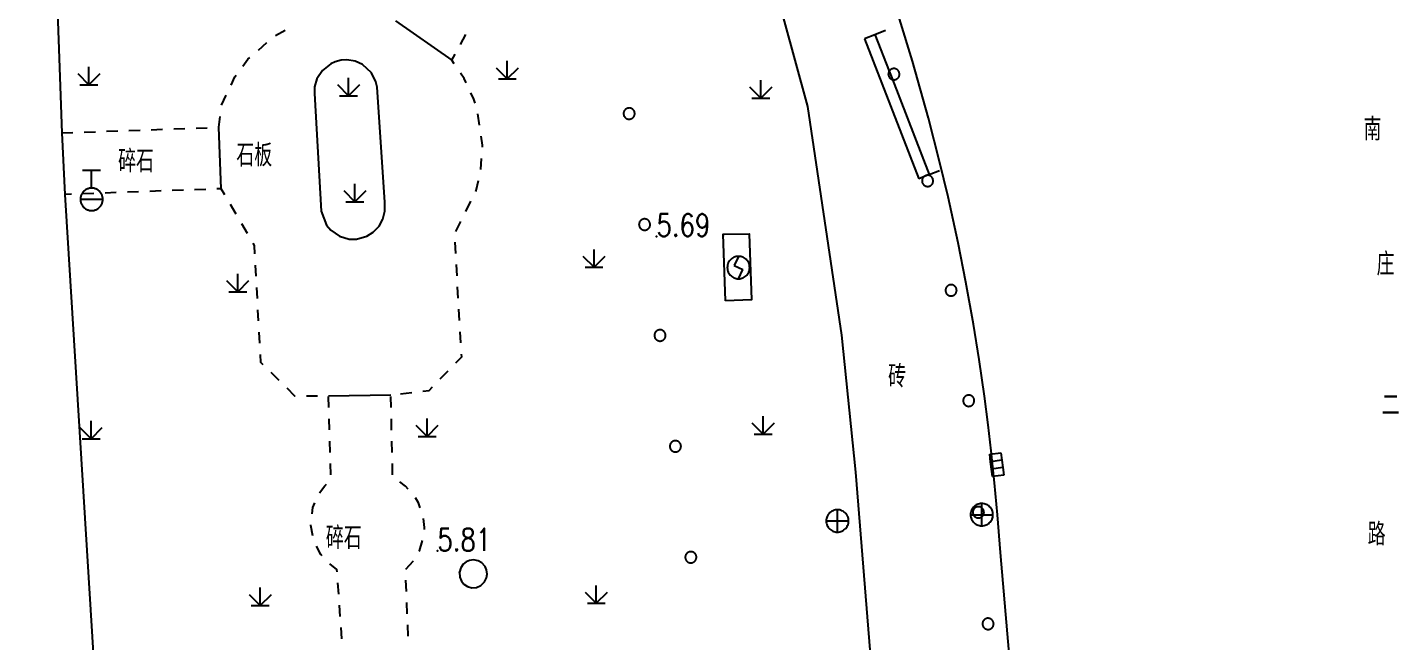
# Model space of a CAD drawing. Extents: x 500064 to 501389, y 2542464 to 2545400.
# Drawn here: x 501042.1 to 501103.3, y 2542576.2 to 2542603.7 of the extents above; entities that cross this region are included whole.
import ezdxf

# ---------------------------------------------------------------- set-up
doc = ezdxf.new("R2010")
doc.units = 0
doc.header["$LTSCALE"] = 0.5
doc.linetypes.add('CENTER', pattern=[50.8, 31.75, -6.35, 6.35, -6.35])
doc.layers.add('地形图', color=8, linetype='CONTINUOUS')
doc.styles.add('HZ', font='romans.shx', dxfattribs={"width": 0.8, "bigfont": 'hztxt.shx'})

msp = doc.modelspace()

# ---------------------------------------------------------------- linework, layer by layer
at = {"layer": '地形图'}
for points in [[(501085.175, 2542533.591), (501083.992, 2542541.744), (501082.96, 2542550.195), (501081.819, 2542558.298), (501080.177, 2542569.794), (501079.058, 2542583.807), (501078.426, 2542589.933), (501076.909, 2542600.133), (501075.818, 2542604.109), (501072.786, 2542610.312), (501068.854, 2542616.307), (501067.394, 2542618.406), (501065.324, 2542620.828), (501062.294, 2542623.654), (501059.408, 2542626.111), (501057.667, 2542627.468), (501055.241, 2542629.261), (501052.057, 2542631.279), (501051.606, 2542630.457), (501049.918, 2542631.296), (501050.376, 2542632.146), (501048.473, 2542633.148), (501046.086, 2542634.138), (501041.85, 2542635.743)], [(501049.918, 2542631.296), (501046.989, 2542628.418), (501042.56, 2542628.458), (501043.607, 2542598.958), (501043.748, 2542596.208), (501046.353, 2542554.055)], [(501058.498, 2542603.958), (501061.017, 2542602.208)], [(501085.894, 2542575.729), (501085.503, 2542580.22), (501085.375, 2542581.906), (501085.245, 2542583.339), (501085.095, 2542584.762), (501084.959, 2542585.915), (501084.791, 2542587.204), (501084.553, 2542588.845), (501084.3, 2542590.411), (501083.962, 2542592.294), (501083.614, 2542594.055), (501083.166, 2542596.109), (501082.793, 2542597.68), (501082.298, 2542599.609), (501081.581, 2542602.166), (501081.001, 2542604.048)], [(501053.146, 2542603.301), (501053.581, 2542603.547)], [(501061.403, 2542602.909), (501061.644, 2542603.347)], [(501079.438, 2542603.175), (501079.904, 2542603.355), (501080.37, 2542603.536)], [(501079.904, 2542603.355), (501080.54, 2542601.713), (501080.685, 2542601.338), (501082.326, 2542597.102)], [(501052.381, 2542602.657), (501052.754, 2542602.99)], [(501079.442, 2542603.156), (501081.864, 2542596.903)], [(501051.692, 2542601.939), (501051.915, 2542602.241), (501052.008, 2542602.324)], [(501056.761, 2542594.213), (501057.228, 2542594.346), (501057.504, 2542594.519), (501057.768, 2542594.794), (501057.942, 2542595.11), (501058.032, 2542595.464), (501058.03, 2542595.868), (501057.687, 2542601.002), (501057.632, 2542601.23), (501057.426, 2542601.64), (501057.025, 2542602.009), (501056.709, 2542602.153), (501056.325, 2542602.217), (501056.079, 2542602.202), (501055.812, 2542602.135), (501055.615, 2542602.047), (501055.238, 2542601.749), (501054.997, 2542601.376), (501054.893, 2542601.018), (501054.89, 2542600.714), (501055.189, 2542595.458), (501055.423, 2542594.837), (501055.614, 2542594.609), (501056.003, 2542594.34), (501056.442, 2542594.215), (501056.761, 2542594.213)], [(501061.128, 2542602.043), (501061.017, 2542602.208), (501061.162, 2542602.471)], [(501063.494, 2542601.368), (501063.494, 2542602.168)], [(501044.32, 2542601.602), (501044.82, 2542601.102)], [(501044.82, 2542601.102), (501044.82, 2542601.902)], [(501044.82, 2542601.102), (501045.32, 2542601.602)], [(501051.163, 2542601.095), (501051.332, 2542601.453), (501051.394, 2542601.537)], [(501056.407, 2542600.615), (501056.407, 2542601.415)], [(501061.655, 2542601.196), (501061.564, 2542601.391), (501061.406, 2542601.628)], [(501062.994, 2542601.868), (501063.494, 2542601.368)], [(501063.494, 2542601.368), (501063.994, 2542601.868)], [(501080.754, 2542601.329), (501080.77, 2542601.33), (501080.785, 2542601.331), (501080.801, 2542601.334), (501080.816, 2542601.337), (501080.831, 2542601.342), (501080.846, 2542601.347), (501080.86, 2542601.354), (501080.874, 2542601.361), (501080.887, 2542601.369), (501080.9, 2542601.378), (501080.913, 2542601.388), (501080.924, 2542601.398), (501080.935, 2542601.41), (501080.946, 2542601.422), (501080.955, 2542601.434), (501080.964, 2542601.447), (501080.972, 2542601.461), (501080.979, 2542601.475), (501080.985, 2542601.489), (501080.99, 2542601.504), (501080.994, 2542601.519), (501080.997, 2542601.535), (501081, 2542601.55), (501081.001, 2542601.566), (501081.001, 2542601.582), (501081.001, 2542601.597), (501080.999, 2542601.613), (501080.996, 2542601.628), (501080.993, 2542601.644), (501080.988, 2542601.659), (501080.983, 2542601.673), (501080.976, 2542601.688), (501080.969, 2542601.702), (501080.961, 2542601.715), (501080.952, 2542601.728), (501080.942, 2542601.74), (501080.932, 2542601.752), (501080.92, 2542601.763), (501080.908, 2542601.773), (501080.896, 2542601.783), (501080.883, 2542601.791), (501080.869, 2542601.799), (501080.855, 2542601.806), (501080.841, 2542601.812), (501080.826, 2542601.817), (501080.811, 2542601.822), (501080.795, 2542601.825), (501080.78, 2542601.827), (501080.764, 2542601.829), (501080.748, 2542601.829), (501080.733, 2542601.828), (501080.717, 2542601.826), (501080.702, 2542601.824), (501080.686, 2542601.82), (501080.671, 2542601.816), (501080.657, 2542601.81), (501080.642, 2542601.804), (501080.628, 2542601.797), (501080.615, 2542601.788), (501080.602, 2542601.779), (501080.59, 2542601.77), (501080.578, 2542601.759), (501080.567, 2542601.748), (501080.557, 2542601.736), (501080.547, 2542601.724), (501080.54, 2542601.713), (501080.539, 2542601.71), (501080.531, 2542601.697), (501080.524, 2542601.683), (501080.518, 2542601.668), (501080.513, 2542601.653), (501080.508, 2542601.638), (501080.505, 2542601.623), (501080.503, 2542601.608), (501080.502, 2542601.592), (501080.501, 2542601.576), (501080.502, 2542601.56), (501080.504, 2542601.545), (501080.506, 2542601.529), (501080.51, 2542601.514), (501080.514, 2542601.499), (501080.52, 2542601.484), (501080.526, 2542601.47), (501080.533, 2542601.456), (501080.542, 2542601.443), (501080.551, 2542601.43), (501080.56, 2542601.417), (501080.571, 2542601.406), (501080.582, 2542601.395), (501080.594, 2542601.384), (501080.606, 2542601.375), (501080.62, 2542601.366), (501080.633, 2542601.359), (501080.647, 2542601.351), (501080.662, 2542601.345), (501080.677, 2542601.34), (501080.685, 2542601.338), (501080.692, 2542601.336), (501080.707, 2542601.333), (501080.723, 2542601.33), (501080.738, 2542601.329), (501080.754, 2542601.329)], [(501044.42, 2542601.102), (501044.82, 2542601.102), (501045.22, 2542601.102)], [(501055.907, 2542601.115), (501056.407, 2542600.615)], [(501056.407, 2542600.615), (501056.907, 2542601.115)], [(501063.094, 2542601.368), (501063.494, 2542601.368), (501063.894, 2542601.368)], [(501074.312, 2542601.007), (501074.812, 2542600.507)], [(501074.812, 2542600.507), (501074.812, 2542601.307)], [(501074.812, 2542600.507), (501075.312, 2542601.007)], [(501050.739, 2542600.189), (501050.74, 2542600.2), (501050.949, 2542600.643)], [(501056.007, 2542600.615), (501056.407, 2542600.615), (501056.807, 2542600.615)], [(501062.053, 2542600.282), (501061.994, 2542600.461), (501061.865, 2542600.742)], [(501074.412, 2542600.507), (501074.812, 2542600.507), (501075.212, 2542600.507)], [(501050.603, 2542599.207), (501050.613, 2542599.207), (501050.675, 2542599.693)], [(501062.254, 2542599.307), (501062.18, 2542599.802)], [(501068.937, 2542599.569), (501068.952, 2542599.569), (501068.968, 2542599.571), (501068.983, 2542599.574), (501068.999, 2542599.577), (501069.014, 2542599.582), (501069.028, 2542599.587), (501069.043, 2542599.594), (501069.057, 2542599.601), (501069.07, 2542599.609), (501069.083, 2542599.618), (501069.095, 2542599.628), (501069.107, 2542599.638), (501069.118, 2542599.65), (501069.128, 2542599.662), (501069.138, 2542599.674), (501069.146, 2542599.687), (501069.154, 2542599.701), (501069.161, 2542599.715), (501069.167, 2542599.729), (501069.172, 2542599.744), (501069.176, 2542599.759), (501069.18, 2542599.775), (501069.182, 2542599.79), (501069.183, 2542599.806), (501069.183, 2542599.822), (501069.183, 2542599.837), (501069.181, 2542599.853), (501069.178, 2542599.868), (501069.175, 2542599.884), (501069.17, 2542599.899), (501069.165, 2542599.914), (501069.158, 2542599.928), (501069.151, 2542599.942), (501069.143, 2542599.955), (501069.134, 2542599.968), (501069.124, 2542599.98), (501069.114, 2542599.992), (501069.102, 2542600.003), (501069.09, 2542600.013), (501069.078, 2542600.023), (501069.065, 2542600.031), (501069.051, 2542600.039), (501069.037, 2542600.046), (501069.023, 2542600.052), (501069.008, 2542600.057), (501068.993, 2542600.061), (501068.977, 2542600.065), (501068.962, 2542600.067), (501068.946, 2542600.068), (501068.93, 2542600.069), (501068.915, 2542600.068), (501068.899, 2542600.066), (501068.884, 2542600.064), (501068.868, 2542600.06), (501068.853, 2542600.055), (501068.839, 2542600.05), (501068.824, 2542600.043), (501068.81, 2542600.036), (501068.797, 2542600.028), (501068.784, 2542600.019), (501068.772, 2542600.009), (501068.76, 2542599.999), (501068.749, 2542599.987), (501068.739, 2542599.976), (501068.729, 2542599.963), (501068.721, 2542599.95), (501068.713, 2542599.936), (501068.706, 2542599.922), (501068.7, 2542599.908), (501068.695, 2542599.893), (501068.691, 2542599.878), (501068.687, 2542599.862), (501068.685, 2542599.847), (501068.684, 2542599.831), (501068.683, 2542599.815), (501068.684, 2542599.8), (501068.686, 2542599.784), (501068.689, 2542599.769), (501068.692, 2542599.753), (501068.697, 2542599.738), (501068.702, 2542599.724), (501068.709, 2542599.709), (501068.716, 2542599.695), (501068.724, 2542599.682), (501068.733, 2542599.669), (501068.743, 2542599.657), (501068.753, 2542599.645), (501068.765, 2542599.634), (501068.777, 2542599.624), (501068.789, 2542599.615), (501068.802, 2542599.606), (501068.816, 2542599.598), (501068.83, 2542599.591), (501068.844, 2542599.585), (501068.859, 2542599.58), (501068.874, 2542599.576), (501068.89, 2542599.572), (501068.905, 2542599.57), (501068.921, 2542599.569), (501068.937, 2542599.569)], [(501043.607, 2542598.958), (501044.107, 2542598.976)], [(501044.606, 2542598.994), (501045.106, 2542599.011)], [(501045.606, 2542599.029), (501046.105, 2542599.047)], [(501046.605, 2542599.065), (501047.105, 2542599.082)], [(501047.604, 2542599.1), (501048.104, 2542599.118)], [(501048.604, 2542599.136), (501049.104, 2542599.153)], [(501049.603, 2542599.171), (501050.103, 2542599.189)], [(501050.728, 2542596.458), (501050.613, 2542599.207)], [(501062.38, 2542598.317), (501062.386, 2542598.407), (501062.327, 2542598.813)], [(501062.313, 2542597.319), (501062.346, 2542597.818)], [(501044.539, 2542597.291), (501044.939, 2542597.291), (501045.339, 2542597.291)], [(501044.939, 2542596.491), (501044.939, 2542597.291)], [(501081.86, 2542596.922), (501082.112, 2542597.019), (501082.225, 2542597.063), (501082.326, 2542597.102), (501082.792, 2542597.283)], [(501056.691, 2542595.88), (501056.691, 2542596.68)], [(501062.089, 2542596.347), (501062.11, 2542596.39), (501062.212, 2542596.828)], [(501082.261, 2542596.565), (501082.277, 2542596.566), (501082.293, 2542596.568), (501082.308, 2542596.571), (501082.323, 2542596.575), (501082.338, 2542596.579), (501082.353, 2542596.585), (501082.367, 2542596.592), (501082.381, 2542596.599), (501082.394, 2542596.607), (501082.407, 2542596.616), (501082.419, 2542596.626), (501082.431, 2542596.637), (501082.442, 2542596.648), (501082.452, 2542596.66), (501082.461, 2542596.673), (501082.47, 2542596.686), (501082.477, 2542596.7), (501082.484, 2542596.714), (501082.49, 2542596.729), (501082.495, 2542596.743), (501082.499, 2542596.759), (501082.502, 2542596.774), (501082.504, 2542596.79), (501082.505, 2542596.805), (501082.506, 2542596.821), (501082.505, 2542596.837), (501082.503, 2542596.852), (501082.5, 2542596.868), (501082.496, 2542596.883), (501082.492, 2542596.898), (501082.486, 2542596.913), (501082.479, 2542596.927), (501082.472, 2542596.941), (501082.464, 2542596.954), (501082.455, 2542596.967), (501082.445, 2542596.979), (501082.434, 2542596.991), (501082.423, 2542597.001), (501082.411, 2542597.011), (501082.398, 2542597.021), (501082.385, 2542597.029), (501082.371, 2542597.037), (501082.357, 2542597.044), (501082.342, 2542597.05), (501082.328, 2542597.055), (501082.312, 2542597.059), (501082.297, 2542597.062), (501082.281, 2542597.064), (501082.266, 2542597.065), (501082.25, 2542597.065), (501082.234, 2542597.064), (501082.225, 2542597.063), (501082.219, 2542597.063), (501082.203, 2542597.06), (501082.188, 2542597.056), (501082.173, 2542597.051), (501082.158, 2542597.046), (501082.144, 2542597.039), (501082.13, 2542597.032), (501082.117, 2542597.023), (501082.112, 2542597.019), (501082.104, 2542597.014), (501082.092, 2542597.004), (501082.08, 2542596.994), (501082.07, 2542596.982), (501082.059, 2542596.97), (501082.05, 2542596.958), (501082.042, 2542596.944), (501082.034, 2542596.931), (501082.027, 2542596.917), (501082.021, 2542596.902), (501082.016, 2542596.887), (501082.012, 2542596.872), (501082.009, 2542596.857), (501082.007, 2542596.841), (501082.006, 2542596.825), (501082.006, 2542596.81), (501082.007, 2542596.794), (501082.008, 2542596.778), (501082.011, 2542596.763), (501082.015, 2542596.748), (501082.02, 2542596.733), (501082.025, 2542596.718), (501082.032, 2542596.704), (501082.039, 2542596.69), (501082.048, 2542596.677), (501082.057, 2542596.664), (501082.067, 2542596.652), (501082.077, 2542596.64), (501082.089, 2542596.629), (501082.101, 2542596.619), (501082.113, 2542596.61), (501082.126, 2542596.601), (501082.14, 2542596.594), (501082.154, 2542596.587), (501082.169, 2542596.581), (501082.184, 2542596.576), (501082.199, 2542596.572), (501082.214, 2542596.569), (501082.23, 2542596.567), (501082.246, 2542596.565), (501082.261, 2542596.565)], [(501044.038, 2542596.219), (501043.748, 2542596.208)], [(501044.939, 2542595.491), (501044.97, 2542595.492), (501045.001, 2542595.495), (501045.032, 2542595.499), (501045.063, 2542595.506), (501045.093, 2542595.515), (501045.123, 2542595.526), (501045.151, 2542595.538), (501045.179, 2542595.552), (501045.206, 2542595.568), (501045.232, 2542595.586), (501045.257, 2542595.605), (501045.281, 2542595.626), (501045.303, 2542595.648), (501045.324, 2542595.672), (501045.343, 2542595.697), (501045.361, 2542595.723), (501045.377, 2542595.75), (501045.391, 2542595.778), (501045.403, 2542595.807), (501045.414, 2542595.836), (501045.423, 2542595.866), (501045.43, 2542595.897), (501045.435, 2542595.928), (501045.438, 2542595.959), (501045.439, 2542595.991), (501045.438, 2542596.022), (501045.435, 2542596.053), (501045.43, 2542596.084), (501045.423, 2542596.115), (501045.414, 2542596.145), (501045.403, 2542596.175), (501045.391, 2542596.203), (501045.377, 2542596.231), (501045.361, 2542596.258), (501045.343, 2542596.284), (501045.324, 2542596.309), (501045.303, 2542596.333), (501045.281, 2542596.355), (501045.257, 2542596.376), (501045.232, 2542596.395), (501045.206, 2542596.413), (501045.179, 2542596.429), (501045.151, 2542596.443), (501045.123, 2542596.455), (501045.093, 2542596.466), (501045.063, 2542596.475), (501045.032, 2542596.482), (501045.001, 2542596.487), (501044.97, 2542596.49), (501044.939, 2542596.491), (501044.907, 2542596.49), (501044.876, 2542596.487), (501044.845, 2542596.482), (501044.814, 2542596.475), (501044.784, 2542596.466), (501044.755, 2542596.455), (501044.726, 2542596.443), (501044.698, 2542596.429), (501044.671, 2542596.413), (501044.645, 2542596.395), (501044.62, 2542596.376), (501044.596, 2542596.355), (501044.574, 2542596.333), (501044.553, 2542596.309), (501044.534, 2542596.284), (501044.516, 2542596.258), (501044.5, 2542596.231), (501044.486, 2542596.203), (501044.474, 2542596.175), (501044.463, 2542596.145), (501044.454, 2542596.115), (501044.447, 2542596.084), (501044.442, 2542596.053), (501044.44, 2542596.022), (501044.439, 2542595.991), (501044.44, 2542595.959), (501044.442, 2542595.928), (501044.447, 2542595.897), (501044.454, 2542595.866), (501044.463, 2542595.836), (501044.474, 2542595.807), (501044.486, 2542595.778), (501044.5, 2542595.75), (501044.516, 2542595.723), (501044.534, 2542595.697), (501044.553, 2542595.672), (501044.574, 2542595.648), (501044.596, 2542595.626), (501044.62, 2542595.605), (501044.645, 2542595.586), (501044.671, 2542595.568), (501044.698, 2542595.552), (501044.726, 2542595.538), (501044.755, 2542595.526), (501044.784, 2542595.515), (501044.814, 2542595.506), (501044.845, 2542595.499), (501044.876, 2542595.495), (501044.907, 2542595.492), (501044.939, 2542595.491)], [(501044.439, 2542595.991), (501045.439, 2542595.991)], [(501045.038, 2542596.255), (501044.538, 2542596.237)], [(501046.037, 2542596.291), (501045.537, 2542596.273)], [(501047.036, 2542596.327), (501046.537, 2542596.309)], [(501048.036, 2542596.363), (501047.536, 2542596.345)], [(501049.035, 2542596.398), (501048.535, 2542596.38)], [(501050.034, 2542596.434), (501049.535, 2542596.416)], [(501050.884, 2542596.194), (501050.728, 2542596.458), (501050.534, 2542596.452)], [(501056.191, 2542596.38), (501056.691, 2542595.88)], [(501056.691, 2542595.88), (501057.191, 2542596.38)], [(501051.388, 2542595.331), (501051.136, 2542595.762)], [(501056.291, 2542595.88), (501056.691, 2542595.88), (501057.091, 2542595.88)], [(501061.639, 2542595.454), (501061.864, 2542595.901)], [(501051.893, 2542594.467), (501051.641, 2542594.899)], [(501061.19, 2542594.561), (501061.414, 2542595.007)], [(501069.625, 2542594.616), (501069.641, 2542594.617), (501069.656, 2542594.619), (501069.672, 2542594.621), (501069.687, 2542594.625), (501069.702, 2542594.629), (501069.717, 2542594.635), (501069.731, 2542594.641), (501069.745, 2542594.649), (501069.758, 2542594.657), (501069.771, 2542594.666), (501069.784, 2542594.676), (501069.795, 2542594.686), (501069.806, 2542594.697), (501069.816, 2542594.709), (501069.826, 2542594.722), (501069.835, 2542594.735), (501069.842, 2542594.749), (501069.849, 2542594.763), (501069.855, 2542594.777), (501069.861, 2542594.792), (501069.865, 2542594.807), (501069.868, 2542594.822), (501069.87, 2542594.838), (501069.872, 2542594.854), (501069.872, 2542594.869), (501069.871, 2542594.885), (501069.87, 2542594.901), (501069.867, 2542594.916), (501069.863, 2542594.931), (501069.859, 2542594.946), (501069.853, 2542594.961), (501069.847, 2542594.975), (501069.839, 2542594.989), (501069.831, 2542595.003), (501069.822, 2542595.016), (501069.813, 2542595.028), (501069.802, 2542595.04), (501069.791, 2542595.051), (501069.779, 2542595.061), (501069.766, 2542595.07), (501069.753, 2542595.079), (501069.74, 2542595.087), (501069.726, 2542595.094), (501069.711, 2542595.1), (501069.696, 2542595.105), (501069.681, 2542595.109), (501069.666, 2542595.112), (501069.65, 2542595.115), (501069.635, 2542595.116), (501069.619, 2542595.116), (501069.603, 2542595.116), (501069.587, 2542595.114), (501069.572, 2542595.111), (501069.557, 2542595.108), (501069.542, 2542595.103), (501069.527, 2542595.097), (501069.513, 2542595.091), (501069.499, 2542595.084), (501069.485, 2542595.076), (501069.472, 2542595.067), (501069.46, 2542595.057), (501069.448, 2542595.046), (501069.438, 2542595.035), (501069.427, 2542595.023), (501069.418, 2542595.011), (501069.409, 2542594.998), (501069.401, 2542594.984), (501069.394, 2542594.97), (501069.388, 2542594.955), (501069.383, 2542594.94), (501069.379, 2542594.925), (501069.376, 2542594.91), (501069.373, 2542594.894), (501069.372, 2542594.879), (501069.372, 2542594.863), (501069.373, 2542594.847), (501069.374, 2542594.832), (501069.377, 2542594.816), (501069.381, 2542594.801), (501069.385, 2542594.786), (501069.391, 2542594.771), (501069.397, 2542594.757), (501069.404, 2542594.743), (501069.412, 2542594.73), (501069.421, 2542594.717), (501069.431, 2542594.704), (501069.442, 2542594.693), (501069.453, 2542594.682), (501069.465, 2542594.672), (501069.477, 2542594.662), (501069.491, 2542594.653), (501069.504, 2542594.646), (501069.518, 2542594.639), (501069.533, 2542594.633), (501069.548, 2542594.628), (501069.563, 2542594.623), (501069.578, 2542594.62), (501069.594, 2542594.618), (501069.609, 2542594.617), (501069.625, 2542594.616)], [(501061.191, 2542593.575), (501061.161, 2542594.074)], [(501073.24, 2542591.465), (501073.136, 2542594.428), (501074.285, 2542594.452), (501074.39, 2542591.506), (501073.24, 2542591.465)], [(501052.229, 2542593.556), (501052.208, 2542593.928), (501052.146, 2542594.036)], [(501066.864, 2542593.456), (501067.364, 2542592.956)], [(501067.364, 2542592.956), (501067.364, 2542593.756)], [(501067.364, 2542592.956), (501067.864, 2542593.456)], [(501052.283, 2542592.557), (501052.256, 2542593.057)], [(501061.249, 2542592.577), (501061.22, 2542593.076)], [(501066.964, 2542592.956), (501067.364, 2542592.956), (501067.764, 2542592.956)], [(501073.814, 2542592.444), (501073.867, 2542592.447), (501073.918, 2542592.455), (501073.969, 2542592.469), (501074.018, 2542592.488), (501074.064, 2542592.511), (501074.108, 2542592.54), (501074.149, 2542592.573), (501074.186, 2542592.61), (501074.219, 2542592.651), (501074.247, 2542592.694), (501074.271, 2542592.741), (501074.29, 2542592.79), (501074.304, 2542592.841), (501074.312, 2542592.892), (501074.314, 2542592.944), (501074.312, 2542592.997), (501074.304, 2542593.048), (501074.29, 2542593.099), (501074.271, 2542593.148), (501074.247, 2542593.194), (501074.219, 2542593.238), (501074.186, 2542593.279), (501074.149, 2542593.316), (501074.108, 2542593.349), (501074.064, 2542593.377), (501074.018, 2542593.401), (501073.969, 2542593.42), (501073.918, 2542593.434), (501073.867, 2542593.442), (501073.814, 2542593.444), (501073.762, 2542593.442), (501073.711, 2542593.434), (501073.66, 2542593.42), (501073.611, 2542593.401), (501073.564, 2542593.377), (501073.521, 2542593.349), (501073.48, 2542593.316), (501073.443, 2542593.279), (501073.41, 2542593.238), (501073.381, 2542593.194), (501073.358, 2542593.148), (501073.339, 2542593.099), (501073.325, 2542593.048), (501073.317, 2542592.997), (501073.314, 2542592.944), (501073.317, 2542592.892), (501073.325, 2542592.841), (501073.339, 2542592.79), (501073.358, 2542592.741), (501073.381, 2542592.694), (501073.41, 2542592.651), (501073.443, 2542592.61), (501073.48, 2542592.573), (501073.521, 2542592.54), (501073.564, 2542592.511), (501073.611, 2542592.488), (501073.66, 2542592.469), (501073.711, 2542592.455), (501073.762, 2542592.447), (501073.814, 2542592.444)], [(501073.814, 2542593.444), (501073.623, 2542593.033)], [(501073.623, 2542593.033), (501074.006, 2542592.856)], [(501073.814, 2542592.444), (501074.006, 2542592.856)], [(501050.963, 2542592.366), (501051.463, 2542591.866)], [(501051.463, 2542591.866), (501051.463, 2542592.666)], [(501051.463, 2542591.866), (501051.963, 2542592.366)], [(501051.063, 2542591.866), (501051.463, 2542591.866), (501051.863, 2542591.866)], [(501052.337, 2542591.559), (501052.31, 2542592.058)], [(501061.307, 2542591.579), (501061.278, 2542592.078)], [(501083.309, 2542591.676), (501083.324, 2542591.677), (501083.34, 2542591.679), (501083.355, 2542591.682), (501083.371, 2542591.686), (501083.386, 2542591.69), (501083.4, 2542591.696), (501083.415, 2542591.702), (501083.428, 2542591.71), (501083.442, 2542591.718), (501083.455, 2542591.727), (501083.467, 2542591.737), (501083.478, 2542591.748), (501083.489, 2542591.759), (501083.499, 2542591.771), (501083.509, 2542591.784), (501083.517, 2542591.797), (501083.525, 2542591.811), (501083.532, 2542591.825), (501083.537, 2542591.839), (501083.542, 2542591.854), (501083.547, 2542591.869), (501083.55, 2542591.885), (501083.552, 2542591.9), (501083.553, 2542591.916), (501083.553, 2542591.932), (501083.552, 2542591.948), (501083.55, 2542591.963), (501083.547, 2542591.979), (501083.544, 2542591.994), (501083.539, 2542592.009), (501083.533, 2542592.023), (501083.527, 2542592.038), (501083.519, 2542592.052), (501083.511, 2542592.065), (501083.502, 2542592.078), (501083.492, 2542592.09), (501083.481, 2542592.101), (501083.47, 2542592.112), (501083.458, 2542592.122), (501083.445, 2542592.132), (501083.432, 2542592.14), (501083.419, 2542592.148), (501083.404, 2542592.155), (501083.39, 2542592.161), (501083.375, 2542592.166), (501083.36, 2542592.17), (501083.344, 2542592.173), (501083.329, 2542592.175), (501083.313, 2542592.176), (501083.297, 2542592.176), (501083.282, 2542592.175), (501083.266, 2542592.173), (501083.251, 2542592.171), (501083.235, 2542592.167), (501083.22, 2542592.162), (501083.206, 2542592.157), (501083.192, 2542592.15), (501083.178, 2542592.143), (501083.164, 2542592.134), (501083.152, 2542592.125), (501083.139, 2542592.115), (501083.128, 2542592.105), (501083.117, 2542592.093), (501083.107, 2542592.081), (501083.097, 2542592.069), (501083.089, 2542592.055), (501083.081, 2542592.042), (501083.074, 2542592.027), (501083.069, 2542592.013), (501083.064, 2542591.998), (501083.06, 2542591.983), (501083.056, 2542591.967), (501083.054, 2542591.952), (501083.053, 2542591.936), (501083.053, 2542591.921), (501083.054, 2542591.905), (501083.056, 2542591.889), (501083.059, 2542591.874), (501083.062, 2542591.859), (501083.067, 2542591.844), (501083.073, 2542591.829), (501083.079, 2542591.815), (501083.087, 2542591.801), (501083.095, 2542591.788), (501083.104, 2542591.775), (501083.114, 2542591.763), (501083.125, 2542591.751), (501083.136, 2542591.74), (501083.148, 2542591.73), (501083.161, 2542591.721), (501083.174, 2542591.712), (501083.188, 2542591.704), (501083.202, 2542591.698), (501083.216, 2542591.692), (501083.231, 2542591.687), (501083.246, 2542591.683), (501083.262, 2542591.68), (501083.277, 2542591.678), (501083.293, 2542591.676), (501083.309, 2542591.676)], [(501052.391, 2542590.56), (501052.364, 2542591.06)], [(501061.365, 2542590.58), (501061.336, 2542591.079)], [(501052.445, 2542589.562), (501052.418, 2542590.061)], [(501061.424, 2542589.582), (501061.394, 2542590.081)], [(501070.313, 2542589.664), (501070.329, 2542589.664), (501070.345, 2542589.666), (501070.36, 2542589.669), (501070.375, 2542589.672), (501070.391, 2542589.677), (501070.405, 2542589.683), (501070.42, 2542589.689), (501070.433, 2542589.696), (501070.447, 2542589.704), (501070.46, 2542589.713), (501070.472, 2542589.723), (501070.484, 2542589.734), (501070.495, 2542589.745), (501070.505, 2542589.757), (501070.514, 2542589.769), (501070.523, 2542589.782), (501070.531, 2542589.796), (501070.538, 2542589.81), (501070.544, 2542589.825), (501070.549, 2542589.84), (501070.553, 2542589.855), (501070.556, 2542589.87), (501070.559, 2542589.886), (501070.56, 2542589.901), (501070.56, 2542589.917), (501070.56, 2542589.933), (501070.558, 2542589.948), (501070.555, 2542589.964), (501070.552, 2542589.979), (501070.547, 2542589.994), (501070.542, 2542590.009), (501070.535, 2542590.023), (501070.528, 2542590.037), (501070.52, 2542590.05), (501070.511, 2542590.063), (501070.501, 2542590.076), (501070.49, 2542590.087), (501070.479, 2542590.098), (501070.467, 2542590.108), (501070.455, 2542590.118), (501070.442, 2542590.127), (501070.428, 2542590.134), (501070.414, 2542590.141), (501070.399, 2542590.147), (501070.385, 2542590.152), (501070.369, 2542590.157), (501070.354, 2542590.16), (501070.339, 2542590.162), (501070.323, 2542590.164), (501070.307, 2542590.164), (501070.291, 2542590.163), (501070.276, 2542590.161), (501070.26, 2542590.159), (501070.245, 2542590.155), (501070.23, 2542590.151), (501070.215, 2542590.145), (501070.201, 2542590.139), (501070.187, 2542590.131), (501070.174, 2542590.123), (501070.161, 2542590.114), (501070.149, 2542590.104), (501070.137, 2542590.094), (501070.126, 2542590.083), (501070.116, 2542590.071), (501070.106, 2542590.058), (501070.098, 2542590.045), (501070.09, 2542590.031), (501070.083, 2542590.017), (501070.077, 2542590.003), (501070.072, 2542589.988), (501070.067, 2542589.973), (501070.064, 2542589.958), (501070.062, 2542589.942), (501070.061, 2542589.926), (501070.06, 2542589.911), (501070.061, 2542589.895), (501070.063, 2542589.879), (501070.065, 2542589.864), (501070.069, 2542589.849), (501070.074, 2542589.834), (501070.079, 2542589.819), (501070.085, 2542589.805), (501070.093, 2542589.791), (501070.101, 2542589.777), (501070.11, 2542589.764), (501070.12, 2542589.752), (501070.13, 2542589.74), (501070.141, 2542589.729), (501070.153, 2542589.719), (501070.166, 2542589.71), (501070.179, 2542589.701), (501070.193, 2542589.693), (501070.207, 2542589.686), (501070.221, 2542589.68), (501070.236, 2542589.675), (501070.251, 2542589.671), (501070.267, 2542589.668), (501070.282, 2542589.665), (501070.298, 2542589.664), (501070.313, 2542589.664)], [(501052.595, 2542588.606), (501052.49, 2542588.708), (501052.472, 2542589.062)], [(501061.2, 2542588.69), (501061.459, 2542588.958), (501061.453, 2542589.083)], [(501053.308, 2542587.905), (501052.951, 2542588.256)], [(501060.504, 2542587.972), (501060.852, 2542588.331)], [(501054.025, 2542587.208), (501054.017, 2542587.208), (501053.665, 2542587.555)], [(501058.733, 2542587.302), (501059.23, 2542587.36)], [(501059.726, 2542587.419), (501060, 2542587.451), (501060.157, 2542587.613)], [(501055.025, 2542587.208), (501054.525, 2542587.208)], [(501058.296, 2542587.25), (501055.509, 2542587.208)], [(501055.525, 2542586.692), (501055.51, 2542587.191)], [(501058.309, 2542586.689), (501058.298, 2542587.189)], [(501084.097, 2542586.748), (501084.113, 2542586.749), (501084.129, 2542586.751), (501084.144, 2542586.754), (501084.159, 2542586.758), (501084.174, 2542586.762), (501084.189, 2542586.768), (501084.203, 2542586.775), (501084.217, 2542586.782), (501084.23, 2542586.79), (501084.243, 2542586.8), (501084.255, 2542586.809), (501084.267, 2542586.82), (501084.278, 2542586.832), (501084.288, 2542586.844), (501084.297, 2542586.856), (501084.306, 2542586.869), (501084.313, 2542586.883), (501084.32, 2542586.897), (501084.326, 2542586.912), (501084.331, 2542586.927), (501084.335, 2542586.942), (501084.338, 2542586.957), (501084.34, 2542586.973), (501084.341, 2542586.989), (501084.341, 2542587.004), (501084.341, 2542587.02), (501084.339, 2542587.035), (501084.336, 2542587.051), (501084.332, 2542587.066), (501084.327, 2542587.081), (501084.322, 2542587.096), (501084.315, 2542587.11), (501084.308, 2542587.124), (501084.299, 2542587.137), (501084.29, 2542587.15), (501084.28, 2542587.162), (501084.27, 2542587.174), (501084.258, 2542587.185), (501084.246, 2542587.195), (501084.234, 2542587.204), (501084.22, 2542587.212), (501084.207, 2542587.22), (501084.193, 2542587.227), (501084.178, 2542587.233), (501084.163, 2542587.238), (501084.148, 2542587.242), (501084.132, 2542587.245), (501084.117, 2542587.247), (501084.101, 2542587.248), (501084.086, 2542587.248), (501084.07, 2542587.247), (501084.054, 2542587.246), (501084.039, 2542587.243), (501084.024, 2542587.239), (501084.009, 2542587.234), (501083.994, 2542587.229), (501083.98, 2542587.222), (501083.966, 2542587.214), (501083.953, 2542587.206), (501083.94, 2542587.197), (501083.928, 2542587.187), (501083.916, 2542587.176), (501083.905, 2542587.165), (501083.895, 2542587.153), (501083.886, 2542587.14), (501083.877, 2542587.127), (501083.87, 2542587.114), (501083.863, 2542587.099), (501083.857, 2542587.085), (501083.852, 2542587.07), (501083.848, 2542587.055), (501083.845, 2542587.039), (501083.843, 2542587.024), (501083.842, 2542587.008), (501083.842, 2542586.992), (501083.842, 2542586.977), (501083.844, 2542586.961), (501083.847, 2542586.946), (501083.851, 2542586.93), (501083.856, 2542586.915), (501083.861, 2542586.901), (501083.868, 2542586.887), (501083.875, 2542586.873), (501083.884, 2542586.859), (501083.893, 2542586.847), (501083.903, 2542586.834), (501083.913, 2542586.823), (501083.925, 2542586.812), (501083.937, 2542586.802), (501083.949, 2542586.793), (501083.963, 2542586.784), (501083.976, 2542586.776), (501083.99, 2542586.77), (501084.005, 2542586.764), (501084.02, 2542586.759), (501084.035, 2542586.755), (501084.05, 2542586.752), (501084.066, 2542586.75), (501084.082, 2542586.748), (501084.097, 2542586.748)], [(501055.554, 2542585.692), (501055.54, 2542586.192)], [(501058.33, 2542585.69), (501058.319, 2542586.189)], [(501059.915, 2542585.405), (501059.915, 2542586.205)], [(501074.915, 2542585.507), (501074.915, 2542586.307)], [(501044.416, 2542585.802), (501044.916, 2542585.302)], [(501044.916, 2542585.302), (501044.916, 2542586.102)], [(501044.916, 2542585.302), (501045.416, 2542585.802)], [(501059.415, 2542585.905), (501059.915, 2542585.405)], [(501059.915, 2542585.405), (501060.415, 2542585.905)], [(501074.415, 2542586.007), (501074.915, 2542585.507)], [(501074.515, 2542585.507), (501074.915, 2542585.507), (501075.315, 2542585.507)], [(501074.915, 2542585.507), (501075.415, 2542586.007)], [(501044.516, 2542585.302), (501044.916, 2542585.302), (501045.316, 2542585.302)], [(501055.584, 2542584.692), (501055.569, 2542585.192)], [(501058.351, 2542584.69), (501058.341, 2542585.19)], [(501059.515, 2542585.405), (501059.915, 2542585.405), (501060.315, 2542585.405)], [(501071.002, 2542584.711), (501071.018, 2542584.712), (501071.033, 2542584.714), (501071.049, 2542584.716), (501071.064, 2542584.72), (501071.079, 2542584.725), (501071.094, 2542584.73), (501071.108, 2542584.737), (501071.122, 2542584.744), (501071.135, 2542584.752), (501071.148, 2542584.761), (501071.16, 2542584.771), (501071.172, 2542584.781), (501071.183, 2542584.793), (501071.193, 2542584.804), (501071.203, 2542584.817), (501071.211, 2542584.83), (501071.219, 2542584.844), (501071.226, 2542584.858), (501071.232, 2542584.872), (501071.237, 2542584.887), (501071.242, 2542584.902), (501071.245, 2542584.918), (501071.247, 2542584.933), (501071.248, 2542584.949), (501071.249, 2542584.965), (501071.248, 2542584.98), (501071.246, 2542584.996), (501071.244, 2542585.011), (501071.24, 2542585.027), (501071.235, 2542585.042), (501071.23, 2542585.056), (501071.224, 2542585.071), (501071.216, 2542585.085), (501071.208, 2542585.098), (501071.199, 2542585.111), (501071.189, 2542585.123), (501071.179, 2542585.135), (501071.168, 2542585.146), (501071.156, 2542585.156), (501071.143, 2542585.165), (501071.13, 2542585.174), (501071.116, 2542585.182), (501071.102, 2542585.189), (501071.088, 2542585.195), (501071.073, 2542585.2), (501071.058, 2542585.204), (501071.042, 2542585.208), (501071.027, 2542585.21), (501071.011, 2542585.211), (501070.996, 2542585.211), (501070.98, 2542585.211), (501070.964, 2542585.209), (501070.949, 2542585.206), (501070.934, 2542585.203), (501070.919, 2542585.198), (501070.904, 2542585.193), (501070.889, 2542585.186), (501070.876, 2542585.179), (501070.862, 2542585.171), (501070.849, 2542585.162), (501070.837, 2542585.152), (501070.825, 2542585.141), (501070.814, 2542585.13), (501070.804, 2542585.118), (501070.795, 2542585.106), (501070.786, 2542585.093), (501070.778, 2542585.079), (501070.771, 2542585.065), (501070.765, 2542585.051), (501070.76, 2542585.036), (501070.756, 2542585.021), (501070.753, 2542585.005), (501070.75, 2542584.99), (501070.749, 2542584.974), (501070.749, 2542584.958), (501070.749, 2542584.943), (501070.751, 2542584.927), (501070.754, 2542584.912), (501070.757, 2542584.896), (501070.762, 2542584.881), (501070.767, 2542584.866), (501070.774, 2542584.852), (501070.781, 2542584.838), (501070.789, 2542584.825), (501070.798, 2542584.812), (501070.808, 2542584.8), (501070.819, 2542584.788), (501070.83, 2542584.777), (501070.842, 2542584.767), (501070.854, 2542584.757), (501070.867, 2542584.749), (501070.881, 2542584.741), (501070.895, 2542584.734), (501070.91, 2542584.728), (501070.924, 2542584.723), (501070.94, 2542584.718), (501070.955, 2542584.715), (501070.97, 2542584.713), (501070.986, 2542584.712), (501071.002, 2542584.711)], [(501085.026, 2542584.607), (501085.522, 2542584.672)], [(501085.155, 2542583.615), (501085.112, 2542583.947), (501085.069, 2542584.275), (501085.026, 2542584.607)], [(501085.565, 2542584.339), (501085.069, 2542584.275)], [(501085.522, 2542584.672), (501085.565, 2542584.339), (501085.608, 2542584.012), (501085.651, 2542583.68)], [(501055.613, 2542583.693), (501055.598, 2542584.193)], [(501058.372, 2542583.69), (501058.362, 2542584.19)], [(501085.608, 2542584.012), (501085.112, 2542583.947)], [(501085.651, 2542583.68), (501085.155, 2542583.615)], [(501055.116, 2542582.885), (501055.348, 2542583.2), (501055.428, 2542583.276)], [(501059.076, 2542583.052), (501058.952, 2542583.183), (501058.698, 2542583.377)], [(501059.609, 2542582.216), (501059.528, 2542582.444), (501059.39, 2542582.664)], [(501054.78, 2542581.954), (501054.813, 2542582.238), (501054.898, 2542582.435)], [(501078.229, 2542581.132), (501078.281, 2542581.134), (501078.333, 2542581.143), (501078.383, 2542581.156), (501078.432, 2542581.175), (501078.479, 2542581.199), (501078.523, 2542581.227), (501078.563, 2542581.26), (501078.6, 2542581.297), (501078.633, 2542581.338), (501078.662, 2542581.382), (501078.686, 2542581.428), (501078.704, 2542581.477), (501078.718, 2542581.528), (501078.726, 2542581.579), (501078.729, 2542581.632), (501078.726, 2542581.684), (501078.718, 2542581.736), (501078.704, 2542581.786), (501078.686, 2542581.835), (501078.662, 2542581.882), (501078.633, 2542581.926), (501078.6, 2542581.966), (501078.563, 2542582.003), (501078.523, 2542582.036), (501078.479, 2542582.065), (501078.432, 2542582.089), (501078.383, 2542582.107), (501078.333, 2542582.121), (501078.281, 2542582.129), (501078.229, 2542582.132), (501078.177, 2542582.129), (501078.125, 2542582.121), (501078.074, 2542582.107), (501078.025, 2542582.089), (501077.979, 2542582.065), (501077.935, 2542582.036), (501077.894, 2542582.003), (501077.857, 2542581.966), (501077.824, 2542581.926), (501077.796, 2542581.882), (501077.772, 2542581.835), (501077.753, 2542581.786), (501077.74, 2542581.736), (501077.732, 2542581.684), (501077.729, 2542581.632), (501077.732, 2542581.579), (501077.74, 2542581.528), (501077.753, 2542581.477), (501077.772, 2542581.428), (501077.796, 2542581.382), (501077.824, 2542581.338), (501077.857, 2542581.297), (501077.894, 2542581.26), (501077.935, 2542581.227), (501077.979, 2542581.199), (501078.025, 2542581.175), (501078.074, 2542581.156), (501078.125, 2542581.143), (501078.177, 2542581.134), (501078.229, 2542581.132)], [(501078.229, 2542581.132), (501078.229, 2542581.632), (501078.229, 2542582.132)], [(501084.673, 2542581.411), (501084.725, 2542581.414), (501084.777, 2542581.422), (501084.827, 2542581.436), (501084.876, 2542581.455), (501084.923, 2542581.478), (501084.967, 2542581.507), (501085.007, 2542581.54), (501085.044, 2542581.577), (501085.077, 2542581.618), (501085.106, 2542581.661), (501085.13, 2542581.708), (501085.148, 2542581.757), (501085.162, 2542581.807), (501085.17, 2542581.859), (501085.173, 2542581.911), (501085.17, 2542581.964), (501085.162, 2542582.015), (501085.148, 2542582.066), (501085.13, 2542582.115), (501085.106, 2542582.161), (501085.077, 2542582.205), (501085.044, 2542582.246), (501085.007, 2542582.283), (501084.967, 2542582.316), (501084.923, 2542582.344), (501084.876, 2542582.368), (501084.827, 2542582.387), (501084.777, 2542582.401), (501084.725, 2542582.409), (501084.673, 2542582.411), (501084.621, 2542582.409), (501084.569, 2542582.401), (501084.518, 2542582.387), (501084.469, 2542582.368), (501084.423, 2542582.344), (501084.379, 2542582.316), (501084.338, 2542582.283), (501084.301, 2542582.246), (501084.268, 2542582.205), (501084.24, 2542582.161), (501084.216, 2542582.115), (501084.197, 2542582.066), (501084.184, 2542582.015), (501084.176, 2542581.964), (501084.173, 2542581.911), (501084.176, 2542581.859), (501084.184, 2542581.807), (501084.197, 2542581.757), (501084.216, 2542581.708), (501084.24, 2542581.661), (501084.268, 2542581.618), (501084.301, 2542581.577), (501084.338, 2542581.54), (501084.379, 2542581.507), (501084.423, 2542581.478), (501084.469, 2542581.455), (501084.518, 2542581.436), (501084.569, 2542581.422), (501084.621, 2542581.414), (501084.673, 2542581.411)], [(501084.173, 2542581.911), (501084.297, 2542581.911), (501084.673, 2542581.911), (501084.75, 2542581.911), (501085.173, 2542581.911)], [(501084.529, 2542581.767), (501084.545, 2542581.768), (501084.56, 2542581.77), (501084.576, 2542581.773), (501084.591, 2542581.776), (501084.606, 2542581.781), (501084.621, 2542581.787), (501084.635, 2542581.793), (501084.649, 2542581.801), (501084.662, 2542581.809), (501084.673, 2542581.817), (501084.675, 2542581.818), (501084.687, 2542581.828), (501084.699, 2542581.839), (501084.709, 2542581.85), (501084.719, 2542581.862), (501084.729, 2542581.875), (501084.737, 2542581.888), (501084.745, 2542581.902), (501084.75, 2542581.911), (501084.752, 2542581.916), (501084.758, 2542581.93), (501084.763, 2542581.945), (501084.767, 2542581.961), (501084.77, 2542581.976), (501084.772, 2542581.992), (501084.773, 2542582.007), (501084.773, 2542582.023), (501084.772, 2542582.039), (501084.77, 2542582.054), (501084.768, 2542582.07), (501084.764, 2542582.085), (501084.759, 2542582.1), (501084.753, 2542582.114), (501084.747, 2542582.129), (501084.739, 2542582.143), (501084.731, 2542582.156), (501084.722, 2542582.169), (501084.712, 2542582.181), (501084.701, 2542582.192), (501084.69, 2542582.203), (501084.678, 2542582.213), (501084.673, 2542582.217), (501084.665, 2542582.223), (501084.652, 2542582.231), (501084.638, 2542582.239), (501084.624, 2542582.246), (501084.61, 2542582.251), (501084.595, 2542582.256), (501084.58, 2542582.261), (501084.564, 2542582.264), (501084.549, 2542582.266), (501084.533, 2542582.267), (501084.517, 2542582.267), (501084.502, 2542582.266), (501084.486, 2542582.264), (501084.471, 2542582.261), (501084.455, 2542582.258), (501084.44, 2542582.253), (501084.426, 2542582.247), (501084.411, 2542582.241), (501084.398, 2542582.233), (501084.384, 2542582.225), (501084.371, 2542582.216), (501084.359, 2542582.206), (501084.348, 2542582.195), (501084.337, 2542582.184), (501084.327, 2542582.172), (501084.317, 2542582.159), (501084.309, 2542582.146), (501084.301, 2542582.132), (501084.295, 2542582.118), (501084.289, 2542582.103), (501084.284, 2542582.089), (501084.28, 2542582.073), (501084.277, 2542582.058), (501084.274, 2542582.042), (501084.273, 2542582.027), (501084.273, 2542582.011), (501084.274, 2542581.995), (501084.276, 2542581.98), (501084.279, 2542581.964), (501084.283, 2542581.949), (501084.287, 2542581.934), (501084.293, 2542581.919), (501084.297, 2542581.911), (501084.3, 2542581.905), (501084.307, 2542581.891), (501084.315, 2542581.878), (501084.324, 2542581.865), (501084.334, 2542581.853), (501084.345, 2542581.842), (501084.356, 2542581.831), (501084.368, 2542581.821), (501084.381, 2542581.811), (501084.394, 2542581.803), (501084.408, 2542581.795), (501084.422, 2542581.788), (501084.437, 2542581.782), (501084.451, 2542581.777), (501084.467, 2542581.773), (501084.482, 2542581.77), (501084.498, 2542581.768), (501084.513, 2542581.767), (501084.529, 2542581.767)], [(501084.673, 2542581.411), (501084.673, 2542581.817), (501084.673, 2542581.911), (501084.673, 2542582.217), (501084.673, 2542582.411)], [(501054.808, 2542580.965), (501054.719, 2542581.423), (501054.723, 2542581.458)], [(501059.792, 2542581.244), (501059.798, 2542581.345), (501059.756, 2542581.743)], [(501077.729, 2542581.632), (501078.229, 2542581.632), (501078.729, 2542581.632)], [(501059.564, 2542580.275), (501059.575, 2542580.294), (501059.706, 2542580.756)], [(501055.222, 2542580.067), (501055.167, 2542580.133), (501054.98, 2542580.503)], [(501071.69, 2542579.759), (501071.706, 2542579.76), (501071.722, 2542579.761), (501071.737, 2542579.764), (501071.752, 2542579.768), (501071.767, 2542579.772), (501071.782, 2542579.778), (501071.796, 2542579.784), (501071.81, 2542579.791), (501071.824, 2542579.8), (501071.837, 2542579.809), (501071.849, 2542579.818), (501071.861, 2542579.829), (501071.871, 2542579.84), (501071.882, 2542579.852), (501071.891, 2542579.865), (501071.9, 2542579.878), (501071.908, 2542579.891), (501071.915, 2542579.905), (501071.921, 2542579.92), (501071.926, 2542579.935), (501071.93, 2542579.95), (501071.933, 2542579.965), (501071.936, 2542579.981), (501071.937, 2542579.996), (501071.937, 2542580.012), (501071.936, 2542580.028), (501071.935, 2542580.043), (501071.932, 2542580.059), (501071.928, 2542580.074), (501071.924, 2542580.089), (501071.918, 2542580.104), (501071.912, 2542580.118), (501071.905, 2542580.132), (501071.897, 2542580.146), (501071.888, 2542580.158), (501071.878, 2542580.171), (501071.867, 2542580.182), (501071.856, 2542580.193), (501071.844, 2542580.204), (501071.832, 2542580.213), (501071.818, 2542580.222), (501071.805, 2542580.23), (501071.791, 2542580.237), (501071.776, 2542580.243), (501071.761, 2542580.248), (501071.746, 2542580.252), (501071.731, 2542580.255), (501071.715, 2542580.257), (501071.7, 2542580.259), (501071.684, 2542580.259), (501071.668, 2542580.258), (501071.653, 2542580.257), (501071.637, 2542580.254), (501071.622, 2542580.25), (501071.607, 2542580.246), (501071.592, 2542580.24), (501071.578, 2542580.234), (501071.564, 2542580.227), (501071.551, 2542580.218), (501071.538, 2542580.209), (501071.525, 2542580.2), (501071.514, 2542580.189), (501071.503, 2542580.178), (501071.493, 2542580.166), (501071.483, 2542580.153), (501071.474, 2542580.14), (501071.467, 2542580.127), (501071.46, 2542580.113), (501071.454, 2542580.098), (501071.448, 2542580.083), (501071.444, 2542580.068), (501071.441, 2542580.053), (501071.439, 2542580.037), (501071.437, 2542580.022), (501071.437, 2542580.006), (501071.438, 2542579.99), (501071.44, 2542579.975), (501071.442, 2542579.959), (501071.446, 2542579.944), (501071.45, 2542579.929), (501071.456, 2542579.914), (501071.462, 2542579.9), (501071.47, 2542579.886), (501071.478, 2542579.872), (501071.487, 2542579.86), (501071.497, 2542579.847), (501071.507, 2542579.836), (501071.518, 2542579.825), (501071.53, 2542579.814), (501071.543, 2542579.805), (501071.556, 2542579.796), (501071.569, 2542579.788), (501071.584, 2542579.781), (501071.598, 2542579.775), (501071.613, 2542579.77), (501071.628, 2542579.766), (501071.643, 2542579.763), (501071.659, 2542579.761), (501071.675, 2542579.759), (501071.69, 2542579.759)], [(501055.896, 2542579.362), (501055.888, 2542579.458), (501055.574, 2542579.712)], [(501058.968, 2542579.476), (501059.309, 2542579.845)], [(501061.908, 2542578.648), (501062.126, 2542578.664), (501062.315, 2542578.746), (501062.481, 2542578.906), (501062.57, 2542579.089), (501062.596, 2542579.252), (501062.571, 2542579.446), (501062.5, 2542579.601), (501062.36, 2542579.756), (501062.199, 2542579.848), (501061.992, 2542579.89), (501061.806, 2542579.867), (501061.664, 2542579.808), (501061.527, 2542579.702), (501061.416, 2542579.543), (501061.357, 2542579.346), (501061.369, 2542579.121), (501061.446, 2542578.937), (501061.547, 2542578.815), (501061.71, 2542578.704), (501061.908, 2542578.648)], [(501055.967, 2542578.364), (501055.931, 2542578.863)], [(501058.99, 2542578.486), (501058.971, 2542578.985)], [(501051.967, 2542578.353), (501052.467, 2542577.853)], [(501052.467, 2542577.853), (501052.467, 2542578.653)], [(501052.467, 2542577.853), (501052.967, 2542578.353)], [(501066.967, 2542578.456), (501067.467, 2542577.956)], [(501067.467, 2542577.956), (501067.467, 2542578.756)], [(501067.467, 2542577.956), (501067.967, 2542578.456)], [(501052.067, 2542577.853), (501052.467, 2542577.853), (501052.867, 2542577.853)], [(501056.037, 2542577.367), (501056.002, 2542577.866)], [(501059.029, 2542577.486), (501059.01, 2542577.986)], [(501067.067, 2542577.956), (501067.467, 2542577.956), (501067.867, 2542577.956)], [(501059.069, 2542576.487), (501059.049, 2542576.987)], [(501084.961, 2542576.786), (501084.976, 2542576.787), (501084.992, 2542576.788), (501085.007, 2542576.791), (501085.023, 2542576.795), (501085.038, 2542576.8), (501085.052, 2542576.805), (501085.067, 2542576.812), (501085.08, 2542576.819), (501085.094, 2542576.828), (501085.106, 2542576.837), (501085.119, 2542576.847), (501085.13, 2542576.857), (501085.141, 2542576.869), (501085.151, 2542576.881), (501085.16, 2542576.893), (501085.169, 2542576.907), (501085.177, 2542576.92), (501085.183, 2542576.935), (501085.189, 2542576.949), (501085.194, 2542576.964), (501085.198, 2542576.979), (501085.201, 2542576.995), (501085.204, 2542577.01), (501085.205, 2542577.026), (501085.205, 2542577.042), (501085.204, 2542577.057), (501085.202, 2542577.073), (501085.199, 2542577.088), (501085.195, 2542577.103), (501085.191, 2542577.118), (501085.185, 2542577.133), (501085.178, 2542577.147), (501085.171, 2542577.161), (501085.163, 2542577.175), (501085.154, 2542577.187), (501085.144, 2542577.199), (501085.133, 2542577.211), (501085.122, 2542577.222), (501085.11, 2542577.232), (501085.097, 2542577.241), (501085.084, 2542577.25), (501085.07, 2542577.257), (501085.056, 2542577.264), (501085.041, 2542577.27), (501085.026, 2542577.275), (501085.011, 2542577.279), (501084.996, 2542577.282), (501084.98, 2542577.284), (501084.965, 2542577.285), (501084.949, 2542577.286), (501084.933, 2542577.285), (501084.918, 2542577.283), (501084.902, 2542577.28), (501084.887, 2542577.276), (501084.872, 2542577.271), (501084.857, 2542577.266), (501084.843, 2542577.259), (501084.829, 2542577.252), (501084.816, 2542577.243), (501084.803, 2542577.234), (501084.791, 2542577.224), (501084.779, 2542577.214), (501084.769, 2542577.202), (501084.758, 2542577.19), (501084.749, 2542577.178), (501084.741, 2542577.165), (501084.733, 2542577.151), (501084.726, 2542577.137), (501084.72, 2542577.122), (501084.715, 2542577.107), (501084.711, 2542577.092), (501084.708, 2542577.077), (501084.706, 2542577.061), (501084.705, 2542577.045), (501084.705, 2542577.03), (501084.706, 2542577.014), (501084.708, 2542576.998), (501084.71, 2542576.983), (501084.714, 2542576.968), (501084.719, 2542576.953), (501084.725, 2542576.938), (501084.731, 2542576.924), (501084.739, 2542576.91), (501084.747, 2542576.897), (501084.756, 2542576.884), (501084.766, 2542576.872), (501084.777, 2542576.86), (501084.788, 2542576.849), (501084.8, 2542576.839), (501084.813, 2542576.83), (501084.826, 2542576.821), (501084.84, 2542576.814), (501084.854, 2542576.807), (501084.868, 2542576.801), (501084.883, 2542576.796), (501084.898, 2542576.792), (501084.914, 2542576.789), (501084.929, 2542576.787), (501084.945, 2542576.786), (501084.961, 2542576.786)], [(501056.108, 2542576.369), (501056.073, 2542576.868)]]:
    msp.add_lwpolyline(points, dxfattribs=at)
at = {"layer": '地形图', "linetype": 'CENTER'}
for p in [(501070.156, 2542594.336, 5.69), (501060.374, 2542580.294, 5.81)]:
    msp.add_point(p, dxfattribs=at)
at = {"layer": '地形图', "ltscale": 10}
for p in [(501073.136, 2542594.356), (501061.357, 2542579.346)]:
    msp.add_point(p, dxfattribs=at)

# ---------------------------------------------------------------- texts
at = {"layer": '地形图', "ltscale": 10, "style": 'HZ', "width": 0.8}
for s, p in [('南', (501101.714, 2542598.621)), ('石板', (501051.4, 2542597.456)), ('碎石', (501046.12, 2542597.197)), ('5.69', (501070.156, 2542594.336)), ('庄', (501102.295, 2542592.602)), ('砖', (501080.491, 2542587.587)), ('二', (501102.523, 2542586.304)), ('碎石', (501055.394, 2542580.377)), ('5.81', (501060.374, 2542580.294)), (' 路', (501101.353, 2542580.542))]:
    msp.add_text(s, height=1, dxfattribs=at).set_placement(p)

doc.saveas('drawing.dxf')
